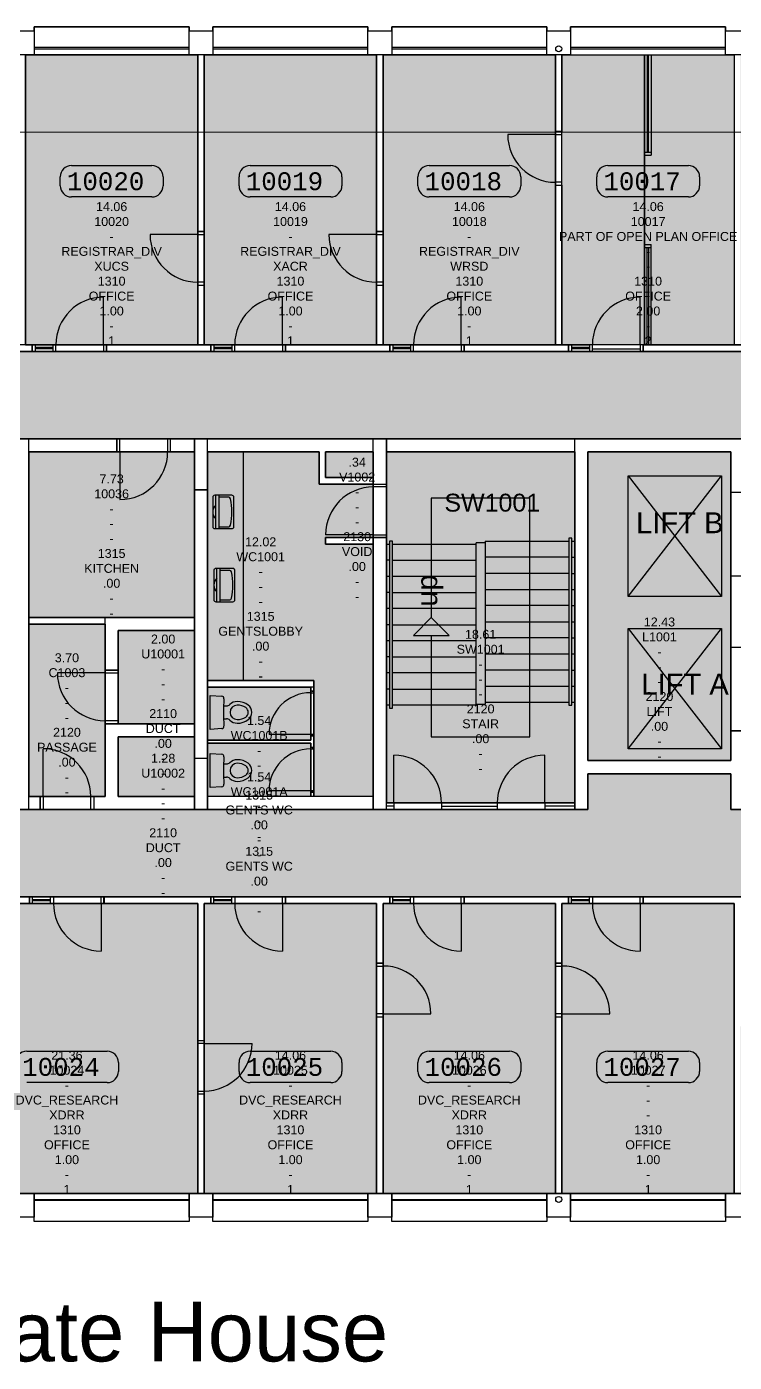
# Model space of a CAD drawing. Header units: millimetres. Extents: x -1147 to 79283, y -22262 to 494.
# Drawn here: x 10403 to 22273, y -21907 to 494 of the extents above; entities that cross this region are included whole.
import ezdxf

# ---------------------------------------------------------------- set-up
doc = ezdxf.new("R2010")
doc.units = ezdxf.units.MM
doc.header["$MEASUREMENT"] = 0
for name, color, linetype in [('_new work', 7, 'Continuous'), ('BRICK_WALLS_P4', 1, 'Continuous'), ('COLUMNS_P5', 3, 'Continuous'), ('DR', 8, 'Continuous'), ('GROS$', 1, 'Continuous'), ('HL-TMP', 7, 'Continuous'), ('LIFTS AND STAIRS', 8, 'Continuous'), ('RM$', 5, 'Continuous'), ('RM$TXT', 5, 'Continuous'), ('SANITARY_P1', 4, 'Continuous'), ('SAPSE_P7', 20, 'Continuous'), ('TEXT', 7, 'Continuous'), ('WA', 6, 'Continuous'), ('WA_EXT', 7, 'Continuous'), ('WN', 4, 'Continuous')]:
    doc.layers.add(name, color=color, linetype=linetype)
doc.styles.add('arial', font='arial.ttf')
doc.styles.add('MONOTXT', font='monotxt.shx')
doc.styles.get("Standard").update_dxf_attribs({"font": 'arial.ttf'})

msp = doc.modelspace()

# ---------------------------------------------------------------- hatches: boundary and pattern name
at = {"layer": 'HL-TMP', "true_color": 0xffff00}
h = msp.add_hatch(color=2, dxfattribs=at)
h.paths.add_polyline_path([(5643, -5636), (5643, -4331), (28, -4331), (28, -7221), (5643, -7221)], flags=0)
h.paths.add_polyline_path([(5643, -7331), (28, -7331), (28, -11721), (5643, -11721), (5643, -10151)], flags=0)
h.paths.add_polyline_path([(5643, -14831), (28, -14831), (28, -19076), (5643, -19076)], flags=0)
h.paths.add_polyline_path([(8773, -14211), (5753, -14211), (5753, -19076), (7128, -19076), (7128, -18676), (7528, -18676), (7528, -19076), (8773, -19076)], flags=0)
h.paths.add_polyline_path([(13273, -14211), (8883, -14211), (8883, -19076), (13273, -19076)], flags=0)
h.paths.add_polyline_path([(16273, -14211), (13383, -14211), (13383, -19076), (16273, -19076)], flags=0)
h.paths.add_polyline_path([(19273, -14211), (16383, -14211), (16383, -19076), (19273, -19076)], flags=0)
h.paths.add_polyline_path([(22273, -14211), (19383, -14211), (19383, -19076), (22273, -19076)], flags=0)
h.paths.add_polyline_path([(26806, -14211), (25446, -14211), (25446, -16274), (22383, -16274), (22383, -19076), (26806, -19076)], flags=0)
h.paths.add_polyline_path([(29741, -14211), (26916, -14211), (26916, -19076), (29741, -19076)], flags=0)
h.paths.add_polyline_path([(32741, -14211), (32692, -14211), (29851, -14211), (29851, -19076), (32741, -19076)], flags=0)
h.paths.add_polyline_path([(37273, -14211), (32851, -14211), (32851, -19076), (37273, -19076)], flags=0)
h.paths.add_polyline_path([(40273, -14211), (37383, -14211), (37383, -19076), (40128, -19076), (40128, -18676), (40273, -18676)], flags=0)
h.paths.add_polyline_path([(43273, -14211), (40383, -14211), (40383, -18676), (40528, -18676), (40528, -19076), (43273, -19076)], flags=0)
h.paths.add_polyline_path([(47628, -11831), (42013, -11831), (42013, -14101), (43383, -14101), (43383, -19076), (47628, -19076)], flags=0)
h.paths.add_polyline_path([(47628, -8831), (42013, -8831), (42013, -11721), (47628, -11721)], flags=0)
h.paths.add_polyline_path([(47628, -5843), (42013, -5843), (42013, -8721), (47628, -8721)], flags=0)
h.paths.add_polyline_path([(47628, 24), (43383, 24), (43383, -4331), (42013, -4331), (42013, -4369), (42013, -5733), (47628, -5733)], flags=0)
h.paths.add_polyline_path([(43273, 24), (40528, 24), (40528, -376), (40383, -376), (40383, -4221), (43273, -4221)], flags=0)
h.paths.add_polyline_path([(40273, -376), (40128, -376), (40128, 24), (37383, 24), (37383, -4841), (40273, -4841)], flags=0)
h.paths.add_polyline_path([(37273, 24), (32916, 24), (32916, -4841), (37273, -4841), (37273, -4694)], flags=0)
h.paths.add_polyline_path([(32806, 24), (29793, 24), (29793, -4841), (32806, -4841)], flags=0)
h.paths.add_polyline_path([(28254, 24), (29683, 24), (29683, -4841), (28254, -4841)], flags=0)
h.paths.add_polyline_path([(22383, 24), (25273, 24), (25273, -4841), (22383, -4841)], flags=0)
h.paths.add_polyline_path([(19383, 24), (22273, 24), (22273, -4841), (19383, -4841)], flags=0)
h.paths.add_polyline_path([(19273, 24), (16383, 24), (16383, -4841), (19273, -4841)], flags=0)
h.paths.add_polyline_path([(16273, 24), (13383, 24), (13383, -4841), (16273, -4841)], flags=0)
h.paths.add_polyline_path([(13273, 24), (10383, 24), (10383, -4841), (13273, -4841)], flags=0)
h.paths.add_polyline_path([(7528, 24), (10273, 24), (10273, -4841), (7373, -4841), (7373, -376), (7528, -376)], flags=0)
h.paths.add_polyline_path([(7283, -376), (7128, -376), (7128, 24), (4383, 24), (4383, -4221), (5753, -4221), (5753, -4841), (7283, -4841)], flags=0)
h.paths.add_polyline_path([(5643, -11831), (28, -11831), (28, -14721), (5643, -14721), (5643, -14101)], flags=0)
at = {"layer": 'HL-TMP', "true_color": 0x666666}
h = msp.add_hatch(color=251, dxfattribs=at)
h.paths.add_polyline_path([(19598, -6636), (16438, -6636), (16438, -12526), (19598, -12526)], flags=0)
h.paths.add_polyline_path([(31218, -6526), (28058, -6526), (28058, -6636), (28058, -12416), (31218, -12416)], flags=0)
h.paths.add_polyline_path([(37218, -4951), (5753, -4951), (5753, -5636), (5753, -10151), (5753, -14101), (37218, -14101), (37218, -12636), (35883, -12636), (32427, -12636), (27838, -12636), (27838, -12036), (25438, -12036), (25438, -12636), (23028, -12636), (22218, -12636), (22218, -12036), (19818, -12036), (19818, -12636), (19598, -12636), (13438, -12636), (13218, -12636), (10218, -12636), (7128, -12636), (7128, -6416), (35883, -6416), (35883, -12636), (37218, -12636)], flags=0)
h.paths.add_polyline_path([(25218, -6526), (22438, -6526), (22438, -11316), (22438, -11316), (22438, -12526), (23028, -12526), (25218, -12526), (25218, -12482)], flags=0)
h.paths.add_polyline_path([(11718, -9526), (10438, -9526), (10438, -12416), (11718, -12416)], flags=0)
h.paths.add_polyline_path([(41903, -5733), (41903, -4331), (40383, -4331), (40383, -4951), (37438, -4951), (37438, -6416), (40528, -6416), (40528, -12636), (40128, -12636), (37328, -12636), (37318, -14101), (41903, -14101)], flags=0)
at = {"layer": 'HL-TMP', "true_color": 0x99cd66}
h = msp.add_hatch(color=73, dxfattribs=at)
h.paths.add_polyline_path([(13218, -9636), (11938, -9636), (11938, -11196), (13218, -11196)], flags=0)
h.paths.add_polyline_path([(13218, -11416), (11938, -11416), (11938, -12416), (13218, -12416)], flags=0)
h.paths.add_polyline_path([(10218, -6636), (7528, -6636), (7528, -10166), (10218, -10166)], flags=0)
at = {"layer": 'HL-TMP', "true_color": 0xff3366}
msp.add_hatch(color=230, dxfattribs=at).paths.add_polyline_path([(13218, -6636), (10438, -6636), (10438, -9416), (13218, -9416)], flags=16)
at = {"layer": 'HL-TMP', "true_color": 0x0099ff}
msp.add_hatch(color=150, dxfattribs=at).paths.add_polyline_path([(16218, -8186), (15418, -8186), (15418, -8148), (15418, -8076), (16218, -8076), (16218, -7176), (15308, -7176), (15308, -6636), (13438, -6636), (13438, -10471), (15218, -10471), (15218, -12410), (16218, -12416)], flags=16)
at = {"layer": 'HL-TMP', "true_color": 0x66cfcf}
h = msp.add_hatch(color=133, dxfattribs=at)
h.paths.add_polyline_path([(16218, -6636), (15418, -6636), (15418, -7066), (16218, -7066)], flags=0)
h.paths.add_polyline_path([(40128, -6636), (37438, -6636), (37438, -10166), (40128, -10166)], flags=0)
at = {"layer": 'HL-TMP', "true_color": 0xcccccc}
h = msp.add_hatch(color=254, dxfattribs=at)
h.paths.add_polyline_path([(22218, -6636), (19818, -6636), (19818, -11816), (22218, -11816), (22218, -11316)], flags=0)
h.paths.add_polyline_path([(27838, -6636), (25438, -6636), (25438, -11816), (27838, -11816)], flags=0)
at = {"layer": 'HL-TMP', "true_color": 0x33ccff}
h = msp.add_hatch(color=140, dxfattribs=at)
h.paths.add_polyline_path([(15168, -11523), (13438, -11523), (13438, -12416), (15168, -12410)], flags=0)
h.paths.add_polyline_path([(15168, -10581), (13438, -10581), (13438, -11473), (15168, -11473)], flags=0)

# ---------------------------------------------------------------- linework, layer by layer
at = {"linetype": 'Continuous', "lineweight": 0}
msp.add_xline((28, -1276), (1, 0), dxfattribs=at)
at = {"layer": '_new work', "color": 4, "linetype": 'Continuous'}
for p, q in [((20769, -1608), (20769, 24)), ((20769, 24), (20879, 24)), ((20814, 24), (20814, -1608)), ((20834, -1608), (20834, 24)), ((20879, 24), (20879, -1608)), ((20769, -1608), (20879, -1608)), ((20769, -1608), (20769, -1658)), ((20769, -1658), (20879, -1658)), ((20879, -1608), (20879, -1658)), ((20769, -3158), (20879, -3158)), ((20769, -3208), (20769, -3158)), ((20769, -3208), (20769, -4841)), ((20769, -3208), (20879, -3208)), ((20814, -4841), (20814, -3208)), ((20834, -3208), (20834, -4841)), ((20879, -3208), (20879, -3158)), ((20879, -4841), (20879, -3208)), ((20769, -4841), (20879, -4841))]:
    msp.add_line(p, q, dxfattribs=at)
at = {"layer": 'BRICK_WALLS_P4', "linetype": 'Continuous'}
for p, q in [((10438, -6416), (11918, -6416)), ((10438, -6636), (10438, -6416)), ((11918, -6636), (11918, -6416)), ((12818, -6636), (12818, -6416)), ((12818, -6416), (13218, -6416)), ((13218, -6416), (13218, -6636)), ((16218, -6416), (13438, -6416)), ((13438, -6636), (13438, -6416)), ((16218, -6636), (16218, -6416)), ((19598, -6416), (16438, -6416)), ((16438, -6416), (16438, -6636)), ((19598, -6636), (19598, -6416)), ((10438, -6636), (11918, -6636)), ((12818, -6636), (13218, -6636)), ((15308, -6636), (13438, -6636)), ((15308, -6636), (15308, -7176)), ((16218, -6636), (15418, -6636)), ((15418, -6636), (15418, -7066)), ((19598, -6636), (16438, -6636)), ((15418, -7066), (16218, -7066)), ((16218, -7066), (16218, -7176)), ((13218, -9416), (13218, -7276)), ((13218, -7276), (13438, -7276)), ((13438, -7276), (13438, -11776)), ((15308, -7176), (16218, -7176)), ((13218, -9416), (11718, -9416)), ((11718, -10296), (11718, -9416)), ((13218, -9636), (11938, -9636)), ((11938, -10296), (11938, -9636)), ((13218, -11196), (13218, -9636)), ((11718, -10296), (11938, -10296)), ((13218, -11196), (11718, -11196)), ((11718, -12416), (11718, -11196)), ((13218, -11416), (11938, -11416)), ((11938, -12416), (11938, -11416)), ((13218, -11776), (13218, -11416)), ((13218, -11776), (13438, -11776)), ((10438, -12636), (10438, -12416)), ((10628, -12416), (10438, -12416)), ((10628, -12416), (10628, -12636)), ((11718, -12416), (11528, -12416)), ((11528, -12416), (11528, -12636)), ((13218, -12416), (11938, -12416)), ((13218, -12636), (13218, -12416)), ((13438, -12416), (13438, -12636)), ((16218, -12416), (13438, -12416)), ((16218, -12416), (16218, -12636)), ((10628, -12636), (10438, -12636)), ((13218, -12636), (11528, -12636)), ((16218, -12636), (13438, -12636))]:
    msp.add_line(p, q, dxfattribs=at)
msp.add_lwpolyline([(16218, -8186), (16218, -8076), (15418, -8076), (15418, -8186), (16218, -8186)], dxfattribs=at)
at = {"layer": 'COLUMNS_P5', "linetype": 'Continuous'}
for p, q in [((10218, -6416), (10438, -6416)), ((10438, -12636), (10438, -6416)), ((13218, -7276), (13218, -6416)), ((13218, -6416), (13438, -6416)), ((13438, -7276), (13438, -6416)), ((16218, -7176), (16218, -6416)), ((16218, -6416), (16438, -6416)), ((16438, -7176), (16438, -6416)), ((19598, -12636), (19598, -6416)), ((19598, -6416), (22438, -6416)), ((19818, -6636), (22218, -6636)), ((19818, -11816), (19818, -6636)), ((22218, -7316), (22218, -6636)), ((13438, -7276), (13218, -7276)), ((16218, -7176), (16438, -7176)), ((22438, -7316), (22218, -7316)), ((22218, -7316), (22218, -8716)), ((16218, -12636), (16218, -8076)), ((16218, -8076), (16438, -8076)), ((16438, -12636), (16438, -8076)), ((22218, -8716), (22438, -8716)), ((22218, -9916), (22218, -8716)), ((22438, -9916), (22218, -9916)), ((22218, -9916), (22218, -11316)), ((22218, -11816), (22218, -11316)), ((22218, -11316), (22438, -11316)), ((13218, -12636), (13218, -11776)), ((13218, -11776), (13438, -11776)), ((13438, -12636), (13438, -11776)), ((22218, -11816), (19818, -11816)), ((19818, -12636), (19818, -12036)), ((19818, -12036), (22218, -12036)), ((22218, -12636), (22218, -12036)), ((10218, -12636), (10438, -12636)), ((13438, -12636), (13218, -12636)), ((16218, -12636), (16438, -12636)), ((19598, -12636), (19818, -12636)), ((22218, -12636), (22438, -12636))]:
    msp.add_line(p, q, dxfattribs=at)
for points in [[(10528, 24), (10128, 24), (10128, 424), (10528, 424), (10528, 24)], [(13528, 24), (13128, 24), (13128, 424), (13528, 424), (13528, 24)], [(16528, 24), (16128, 24), (16128, 424), (16528, 424), (16528, 24)], [(19528, 24), (19128, 24), (19128, 424), (19528, 424), (19528, 24)], [(22528, 24), (22128, 24), (22128, 424), (22528, 424), (22528, 24)], [(10528, -19476), (10128, -19476), (10128, -19076), (10528, -19076), (10528, -19476)], [(13528, -19476), (13128, -19476), (13128, -19076), (13528, -19076), (13528, -19476)], [(16528, -19476), (16128, -19476), (16128, -19076), (16528, -19076), (16528, -19476)], [(19528, -19476), (19128, -19476), (19128, -19076), (19528, -19076), (19528, -19476)], [(22528, -19476), (22128, -19476), (22128, -19076), (22528, -19076), (22528, -19476)]]:
    msp.add_lwpolyline(points, dxfattribs=at)
at = {"layer": 'COLUMNS_P5', "linetype": 'Continuous', "lineweight": -3}
for centre in [(19328, 124), (19328, -19176)]:
    msp.add_circle(centre, 50, dxfattribs=at)
at = {"layer": 'DR', "linetype": 'Continuous'}
for p, q in [((19273, -1316), (18473, -1316)), ((13273, -2991), (12473, -2991)), ((16273, -2991), (15473, -2991)), ((11693, -4841), (11693, -4041)), ((14693, -4841), (14693, -4041)), ((17693, -4841), (17693, -4041)), ((19893, -4911), (20693, -4911)), ((19893, -4951), (20693, -4951)), ((11968, -6636), (11968, -7436)), ((16218, -8026), (15418, -8026)), ((11718, -10346), (10918, -10346)), ((15218, -10652), (15168, -10652)), ((15193, -10652), (15218, -10652)), ((15168, -11377), (14468, -11377)), ((15218, -11402), (15168, -11402)), ((15193, -11402), (15218, -11402)), ((10678, -12416), (10678, -11616)), ((15218, -11595), (15168, -11595)), ((15193, -11595), (15218, -11595)), ((16562, -12525), (16562, -11725)), ((19097, -12525), (19097, -11725)), ((15168, -12320), (14468, -12320)), ((15218, -12345), (15168, -12345)), ((15193, -12345), (15218, -12345)), ((17362, -12525), (16562, -12525)), ((18297, -12525), (19097, -12525)), ((11653, -14211), (11653, -15011)), ((14693, -14211), (14693, -15011)), ((17693, -14211), (17693, -15011)), ((20693, -14211), (20693, -15011)), ((16383, -16061), (17183, -16061)), ((19383, -16061), (20183, -16061)), ((13383, -16558), (14183, -16558))]:
    msp.add_line(p, q, dxfattribs=at)
at = {"layer": 'DR'}
msp.add_line((20693, -4841), (20693, -4041), dxfattribs=at)
at = {"layer": 'DR', "linetype": 'Continuous'}
for points in [[(19383, -1316), (19383, -1266), (19273, -1266), (19273, -1316), (19383, -1316)], [(19383, -2166), (19383, -2116), (19273, -2116), (19273, -2166), (19383, -2166)], [(13383, -2991), (13383, -2941), (13273, -2941), (13273, -2991), (13383, -2991)], [(16383, -2991), (16383, -2941), (16273, -2941), (16273, -2991), (16383, -2991)], [(13383, -3841), (13383, -3791), (13273, -3791), (13273, -3841), (13383, -3841)], [(16383, -3841), (16383, -3791), (16273, -3791), (16273, -3841), (16383, -3841)], [(10543, -4841), (10543, -4951), (10493, -4951), (10493, -4841), (10543, -4841)], [(10843, -4951), (10893, -4951), (10893, -4841), (10843, -4841), (10843, -4951)], [(11693, -4951), (11743, -4951), (11743, -4841), (11693, -4841), (11693, -4951)], [(13543, -4841), (13543, -4951), (13493, -4951), (13493, -4841), (13543, -4841)], [(13843, -4951), (13893, -4951), (13893, -4841), (13843, -4841), (13843, -4951)], [(14693, -4951), (14743, -4951), (14743, -4841), (14693, -4841), (14693, -4951)], [(16543, -4841), (16543, -4951), (16493, -4951), (16493, -4841), (16543, -4841)], [(16843, -4951), (16893, -4951), (16893, -4841), (16843, -4841), (16843, -4951)], [(17693, -4951), (17743, -4951), (17743, -4841), (17693, -4841), (17693, -4951)], [(19543, -4841), (19543, -4951), (19493, -4951), (19493, -4841), (19543, -4841)], [(19843, -4951), (19893, -4951), (19893, -4841), (19843, -4841), (19843, -4951)], [(20693, -4951), (20743, -4951), (20743, -4841), (20693, -4841), (20693, -4951)], [(11968, -6416), (11918, -6416), (11918, -6636), (11968, -6636), (11968, -6416)], [(12818, -6416), (12768, -6416), (12768, -6636), (12818, -6636), (12818, -6416)], [(16438, -7176), (16438, -7226), (16218, -7226), (16218, -7176), (16438, -7176)], [(16438, -8026), (16438, -8076), (16218, -8076), (16218, -8026), (16438, -8026)], [(11938, -10346), (11938, -10296), (11718, -10296), (11718, -10346), (11938, -10346)], [(15168, -10652), (15168, -10677), (15218, -10677), (15218, -10652), (15168, -10652)], [(15168, -10652), (15168, -10677), (15218, -10677), (15218, -10652), (15168, -10652)], [(11938, -11196), (11938, -11146), (11718, -11146), (11718, -11196), (11938, -11196)], [(15168, -11377), (15168, -11402), (15218, -11402), (15218, -11377), (15168, -11377)], [(15168, -11595), (15168, -11620), (15218, -11620), (15218, -11595), (15168, -11595)], [(15168, -11595), (15168, -11620), (15218, -11620), (15218, -11595), (15168, -11595)], [(15168, -12320), (15168, -12345), (15218, -12345), (15218, -12320), (15168, -12320)], [(10678, -12636), (10628, -12636), (10628, -12416), (10678, -12416), (10678, -12636)], [(11528, -12636), (11478, -12636), (11478, -12416), (11528, -12416), (11528, -12636)], [(10503, -14211), (10503, -14101), (10453, -14101), (10453, -14211), (10503, -14211)], [(10803, -14101), (10853, -14101), (10853, -14211), (10803, -14211), (10803, -14101)], [(11653, -14101), (11703, -14101), (11703, -14211), (11653, -14211), (11653, -14101)], [(13543, -14211), (13543, -14101), (13493, -14101), (13493, -14211), (13543, -14211)], [(13843, -14101), (13893, -14101), (13893, -14211), (13843, -14211), (13843, -14101)], [(14693, -14101), (14743, -14101), (14743, -14211), (14693, -14211), (14693, -14101)], [(16543, -14211), (16543, -14101), (16493, -14101), (16493, -14211), (16543, -14211)], [(16843, -14101), (16893, -14101), (16893, -14211), (16843, -14211), (16843, -14101)], [(17693, -14101), (17743, -14101), (17743, -14211), (17693, -14211), (17693, -14101)], [(19543, -14211), (19543, -14101), (19493, -14101), (19493, -14211), (19543, -14211)], [(19843, -14101), (19893, -14101), (19893, -14211), (19843, -14211), (19843, -14101)], [(20693, -14101), (20743, -14101), (20743, -14211), (20693, -14211), (20693, -14101)], [(16273, -15211), (16273, -15261), (16383, -15261), (16383, -15211), (16273, -15211)], [(19273, -15211), (19273, -15261), (19383, -15261), (19383, -15211), (19273, -15211)], [(16273, -16061), (16273, -16111), (16383, -16111), (16383, -16061), (16273, -16061)], [(19273, -16061), (19273, -16111), (19383, -16111), (19383, -16061), (19273, -16061)], [(13273, -16558), (13273, -16508), (13383, -16508), (13383, -16558), (13273, -16558)], [(13273, -17408), (13273, -17358), (13383, -17358), (13383, -17408), (13273, -17408)]]:
    msp.add_lwpolyline(points, dxfattribs=at)
for centre, radius, start, end in [((19273, -1316), 800, 180, 270), ((13273, -2991), 800, 180, 270), ((16273, -2991), 800, 180, 270), ((11693, -4841), 800, 90, 180), ((14693, -4841), 800, 90, 180), ((17693, -4841), 800, 90, 180), ((11968, -6636), 800, 270, 0), ((16218, -8026), 800, 90, 180), ((11718, -10346), 800, 180, 270), ((15168, -11377), 700, 90, 180), ((10678, -12416), 800, 0, 90), ((15168, -12320), 700, 90, 180), ((16562, -12525), 800, 0, 90), ((19097, -12525), 800, 90, 180), ((11653, -14211), 800, 180, 270), ((14693, -14211), 800, 180, 270), ((17693, -14211), 800, 180, 270), ((20693, -14211), 800, 180, 270), ((16383, -16061), 800, 0, 90), ((19383, -16061), 800, 0, 90), ((13383, -16558), 800, 270, 0)]:
    msp.add_arc(centre, radius, start, end, dxfattribs=at)
at = {"layer": 'DR'}
msp.add_arc((20693, -4841), 800, 90, 180, dxfattribs=at)
at = {"layer": 'GROS$'}
for points in [[(10128, 424), (10528, 424), (10528, 494), (13128, 494), (13128, 424), (13528, 424), (13528, 494), (16128, 494), (16128, 424), (16528, 424), (16528, 494), (19128, 494), (19128, 424), (19528, 424), (19528, 494), (22128, 494), (22128, 424), (22528, 424)], [(10383, 24), (13273, 24), (13273, -4841), (13383, -4841), (13383, 24), (16273, 24), (16273, -4841), (16383, -4841), (16383, 24), (19273, 24), (19273, -4841), (19383, -4841), (19383, 24), (20769, 24), (20769, -4841), (20769, -4841), (20769, 24), (22273, 24), (22273, -4841), (22383, -4841)], [(40273, -4841), (5753, -4841), (5753, -4951), (40383, -4951)], [(35883, -6416), (7128, -6416)], [(10218, -12636), (13218, -12636), (13218, -12416), (11938, -12416), (11938, -11416), (13218, -11416), (13218, -11196), (11938, -11196), (11938, -9636), (13218, -9636), (13218, -9416), (10438, -9416), (10438, -9471), (10438, -9526), (11718, -9526), (11718, -12416), (10438, -12416), (10438, -6636), (13218, -6636), (13218, -12636), (13438, -12636), (13438, -6636), (15308, -6636), (15308, -7176), (16218, -7176), (16218, -7066), (15418, -7066), (15418, -6636), (16218, -6636), (16218, -8076), (15418, -8076), (15418, -8148), (15418, -8186), (16218, -8186), (16218, -12416), (15218, -12410), (15218, -10471), (13438, -10471), (13438, -10581), (15168, -10581), (15168, -11473), (13438, -11473), (13438, -11523), (15168, -11523), (15168, -12410), (13438, -12416), (13438, -12636), (19598, -12636), (19598, -12526), (16438, -12526), (16438, -6636), (19598, -6636), (19598, -12636), (19818, -12636), (19818, -12036), (22218, -12036), (22218, -12636), (23028, -12636)], [(22438, -11316), (22218, -11316), (22218, -11816), (19818, -11816), (19818, -6636), (22218, -6636), (22218, -11316), (22438, -11316)], [(37218, -14101), (5753, -14101), (5643, -14101), (5643, -19076), (5753, -19076), (5753, -14211), (8773, -14211), (8773, -19076), (8883, -19076), (8883, -14211), (13273, -14211), (13273, -19076), (13383, -19076), (13383, -14211), (16273, -14211), (16273, -19076), (16383, -19076), (16383, -14211), (19273, -14211), (19273, -19076), (19383, -19076), (19383, -14211), (22273, -14211)], [(40128, -19076), (7528, -19076)], [(22528, -19476), (22128, -19476), (22128, -19546), (19528, -19546), (19528, -19546), (19528, -19476), (19128, -19476), (19128, -19546), (16528, -19546), (16528, -19476), (16128, -19476), (16128, -19546), (13528, -19546), (13528, -19476), (13128, -19476), (13128, -19546), (10528, -19546), (10528, -19476), (10128, -19476)]]:
    msp.add_lwpolyline(points, dxfattribs=at)
at = {"layer": 'LIFTS AND STAIRS', "linetype": 'Continuous'}
for p, q in [((20495, -7040), (22057, -9062)), ((20495, -9062), (22057, -7040)), ((16438, -8186), (16438, -10886)), ((16438, -8186), (16488, -8186)), ((16538, -8136), (16488, -8136)), ((16488, -8136), (16488, -10936)), ((16538, -10936), (16538, -8136)), ((16538, -8186), (17943, -8186)), ((17943, -10886), (17943, -8161)), ((18093, -8161), (17943, -8161)), ((18093, -8136), (18093, -10870)), ((18093, -8136), (19498, -8136)), ((19548, -8136), (19598, -8136)), ((19598, -8136), (19598, -10836)), ((16488, -8456), (16438, -8456)), ((16538, -8456), (17943, -8456)), ((19498, -8406), (18093, -8406)), ((19548, -8406), (19598, -8406)), ((16488, -8726), (16438, -8726)), ((17943, -8726), (16538, -8726)), ((19498, -8676), (18093, -8676)), ((19548, -8676), (19598, -8676)), ((18093, -8946), (19498, -8946)), ((19548, -8946), (19598, -8946)), ((16488, -8996), (16438, -8996)), ((16538, -8996), (17943, -8996)), ((16488, -9266), (16438, -9266)), ((17943, -9266), (16538, -9266)), ((19498, -9216), (18093, -9216)), ((19548, -9216), (19598, -9216)), ((16488, -9536), (16438, -9536)), ((16538, -9536), (17943, -9536)), ((18093, -9486), (19498, -9486)), ((19548, -9486), (19598, -9486)), ((20495, -9598), (22057, -11620)), ((20495, -11620), (22057, -9598)), ((16488, -9806), (16438, -9806)), ((17943, -9806), (16538, -9806)), ((19498, -9756), (18093, -9756)), ((19548, -9756), (19598, -9756)), ((16488, -10076), (16438, -10076)), ((16538, -10076), (17943, -10076)), ((18093, -10026), (19498, -10026)), ((19548, -10026), (19598, -10026)), ((19498, -10296), (18093, -10296)), ((19548, -10296), (19598, -10296)), ((16488, -10346), (16438, -10346)), ((17943, -10346), (16538, -10346)), ((16488, -10616), (16438, -10616)), ((16538, -10616), (17943, -10616)), ((18093, -10566), (19498, -10566)), ((19548, -10566), (19598, -10566)), ((16488, -10886), (16438, -10886)), ((16488, -10936), (16538, -10936)), ((17943, -10886), (16538, -10886)), ((17943, -10870), (18093, -10870)), ((18093, -10836), (19498, -10836)), ((19548, -10836), (19598, -10836))]:
    msp.add_line(p, q, dxfattribs=at)
for points in [[(22057, -9062), (20495, -9062), (20495, -7040), (22057, -7040), (22057, -9062)], [(17191, -9717), (17191, -11417), (18846, -11417), (18846, -7416)], [(18846, -7416), (17191, -7416), (17191, -9417)], [(19548, -8086), (19498, -8086), (19498, -10886), (19548, -10886), (19548, -8086)], [(17191, -9417), (16891, -9717), (17491, -9717), (17191, -9417)], [(22057, -11620), (20495, -11620), (20495, -9598), (22057, -9598), (22057, -11620)]]:
    msp.add_lwpolyline(points, dxfattribs=at)
at = {"layer": 'RM$'}
for points in [[(13273, 24), (10383, 24), (10383, -4841), (13273, -4841)], [(16273, 24), (13383, 24), (13383, -4841), (16273, -4841)], [(19273, 24), (16383, 24), (16383, -4841), (19273, -4841)], [(19383, 24), (22273, 24), (22273, -4841), (19383, -4841)], [(13218, -6636), (10438, -6636), (10438, -9416), (13218, -9416)], [(16218, -8186), (15418, -8186), (15418, -8148), (15418, -8076), (16218, -8076), (16218, -7176), (15308, -7176), (15308, -6636), (13438, -6636), (13438, -10471), (15218, -10471), (15218, -12410), (16218, -12416)], [(16218, -6636), (15418, -6636), (15418, -7066), (16218, -7066)], [(19598, -6636), (16438, -6636), (16438, -12526), (19598, -12526)], [(22218, -6636), (19818, -6636), (19818, -11816), (22218, -11816), (22218, -11316)], [(11718, -9526), (10438, -9526), (10438, -12416), (11718, -12416)], [(13218, -9636), (11938, -9636), (11938, -11196), (13218, -11196)], [(15168, -10581), (13438, -10581), (13438, -11473), (15168, -11473)], [(13218, -11416), (11938, -11416), (11938, -12416), (13218, -12416)], [(15168, -11523), (13438, -11523), (13438, -12416), (15168, -12410)], [(13273, -14211), (8883, -14211), (8883, -19076), (13273, -19076)], [(16273, -14211), (13383, -14211), (13383, -19076), (16273, -19076)], [(19273, -14211), (16383, -14211), (16383, -19076), (19273, -19076)], [(22273, -14211), (19383, -14211), (19383, -19076), (22273, -19076)]]:
    msp.add_lwpolyline(points, close=True, dxfattribs=at)
for points in [[(37218, -4951), (5753, -4951), (5753, -5636), (5753, -10151), (5753, -14101), (37218, -14101)], [(23028, -12636), (22218, -12636), (22218, -12036), (19818, -12036), (19818, -12636), (19598, -12636), (13438, -12636), (13218, -12636), (10218, -12636), (7128, -12636), (7128, -6416), (35883, -6416)]]:
    msp.add_lwpolyline(points, dxfattribs=at)
at = {"layer": 'SANITARY_P1', "linetype": 'Continuous'}
for p, q in [((13845, -7365), (13558, -7365)), ((13574, -7925), (13574, -7365)), ((13624, -7365), (13624, -7925)), ((13525, -7398), (13525, -7892)), ((13792, -7398), (13624, -7398)), ((13878, -7892), (13878, -7398)), ((13558, -7925), (13845, -7925)), ((13624, -7892), (13792, -7892)), ((13542, -8625), (13542, -9119)), ((13863, -8592), (13575, -8592)), ((13592, -9152), (13592, -8592)), ((13641, -8592), (13641, -9152)), ((13809, -8625), (13641, -8625)), ((13896, -9119), (13896, -8625)), ((13575, -9152), (13863, -9152)), ((13641, -9119), (13809, -9119)), ((13482, -10721), (13675, -10734)), ((13704, -10896), (13755, -10896)), ((13704, -11116), (13755, -11116)), ((13482, -11697), (13675, -11709)), ((13704, -11872), (13755, -11872)), ((13704, -12092), (13755, -12092))]:
    msp.add_line(p, q, dxfattribs=at)
for points in [[(13438, -10471), (14038, -10471), (14038, -6636), (13438, -6636), (13438, -10471)], [(13675, -11279), (13482, -11291), (13482, -10721)], [(13675, -12255), (13482, -12267), (13482, -11697)]]:
    msp.add_lwpolyline(points, dxfattribs=at)
for centre, radius, start, end in [((13558, -7398), 32.9, 90, 180), ((13845, -7398), 32.9, 0, 90), ((13684, -7645), 159, 133.6027, 226.3973), ((13792, -7431), 32.9, 10.8419, 90), ((12674, -7645), 1171, 349.1581, 10.8419), ((13558, -7892), 32.9, 180, 270), ((13792, -7859), 32.9, 270, 349.1581), ((13845, -7892), 32.9, 270, 0), ((13575, -8625), 32.9, 90, 180), ((13809, -8658), 32.9, 10.8419, 90), ((12691, -8872), 1171, 349.1581, 10.8419), ((13863, -8625), 32.9, 0, 90), ((13702, -8872), 159, 133.6027, 226.3973), ((13575, -9119), 32.9, 180, 270), ((13809, -9086), 32.9, 270, 349.1581), ((13863, -9119), 32.9, 270, 0), ((13673, -10774), 40, 354.6102, 86.3467), ((16139, -11006), 2437, 174.6098, 185.3902), ((13755, -10816), 80, 270, 313.63), ((13936, -11006), 182, 90, 133.63), ((13936, -11006), 121, 90, 270), ((13936, -11133), 309, 53.3735, 90), ((13936, -11143), 258, 56.6705, 90), ((14026, -11006), 94.1, 0, 56.6701), ((14030, -11006), 151, 0, 53.3737), ((13755, -11196), 80, 46.3694, 90), ((13936, -11006), 182, 226.3703, 270), ((13936, -10870), 258, 270, 303.3294), ((13936, -10880), 309, 270, 306.6265), ((14026, -11006), 94.1, 303.3295, 0), ((14030, -11006), 151, 306.6263, 0), ((13673, -11239), 40, 273.6533, 5.3898), ((13673, -11749), 40, 354.6102, 86.3467), ((16139, -11982), 2437, 174.6098, 185.3902), ((13755, -11792), 80, 270, 313.63), ((13936, -11982), 182, 90, 133.63), ((13936, -11982), 121, 90, 270), ((13936, -12109), 309, 53.3735, 90), ((13936, -12119), 258, 56.6705, 90), ((14030, -11982), 151, 0, 53.3737), ((13755, -12172), 80, 46.3694, 90), ((13936, -11845), 258, 270, 303.3294), ((14026, -11982), 94.1, 0, 56.6701), ((14026, -11982), 94.1, 303.3295, 0), ((14030, -11982), 151, 306.6263, 0), ((13673, -12215), 40, 273.6533, 5.3898), ((13936, -11982), 182, 226.3703, 270), ((13936, -11855), 309, 270, 306.6265)]:
    msp.add_arc(centre, radius, start, end, dxfattribs=at)
at = {"layer": 'SAPSE_P7', "linetype": 'Continuous'}
for p, q in [((11153, -1836), (12503, -1836)), ((14153, -1836), (15503, -1836)), ((17153, -1836), (18503, -1836)), ((20153, -1836), (21503, -1836)), ((10966, -2173), (10966, -2023)), ((12691, -2023), (12691, -2173)), ((13966, -2173), (13966, -2023)), ((15691, -2023), (15691, -2173)), ((16966, -2173), (16966, -2023)), ((18691, -2023), (18691, -2173)), ((19966, -2173), (19966, -2023)), ((21691, -2023), (21691, -2173)), ((12503, -2361), (11153, -2361)), ((15503, -2361), (14153, -2361)), ((18503, -2361), (17153, -2361)), ((21503, -2361), (20153, -2361)), ((10403, -16691), (11753, -16691)), ((14153, -16691), (15503, -16691)), ((17153, -16691), (18503, -16691)), ((20153, -16691), (21503, -16691)), ((11941, -16878), (11941, -17028)), ((13966, -17028), (13966, -16878)), ((15691, -16878), (15691, -17028)), ((16966, -17028), (16966, -16878)), ((18691, -16878), (18691, -17028)), ((19966, -17028), (19966, -16878)), ((21691, -16878), (21691, -17028)), ((11753, -17216), (10403, -17216)), ((15503, -17216), (14153, -17216)), ((18503, -17216), (17153, -17216)), ((21503, -17216), (20153, -17216))]:
    msp.add_line(p, q, dxfattribs=at)
for points in [[(10383, 24), (13273, 24), (13273, -4841), (10383, -4841), (10383, 24)], [(13383, 24), (16273, 24), (16273, -4841), (13383, -4841), (13383, 24)], [(16383, 24), (19273, 24), (19273, -4841), (16383, -4841), (16383, 24)], [(19383, 24), (22273, 24), (22273, -4841), (19383, -4841), (19383, 24)], [(10438, -6636), (13218, -6636), (13218, -9416), (10438, -9416), (10438, -6636)], [(13438, -6636), (15308, -6636), (15308, -7176), (16218, -7176), (16218, -12416), (13438, -12416), (13438, -6636)], [(16438, -6636), (19598, -6636), (19598, -12525), (16438, -12525), (16438, -6636)], [(10438, -9526), (11718, -9526), (11718, -12416), (10438, -12416), (10438, -9526)], [(8883, -14211), (13273, -14211), (13273, -19076), (8883, -19076), (8883, -14211)], [(13383, -14211), (16273, -14211), (16273, -19076), (13383, -19076), (13383, -14211)], [(16383, -14211), (19273, -14211), (19273, -19076), (16383, -19076), (16383, -14211)], [(19383, -14211), (22273, -14211), (22273, -19076), (19383, -19076), (19383, -14211)]]:
    msp.add_lwpolyline(points, close=True, dxfattribs=at)
for centre, start, end in [((11153, -2023), 90, 180), ((12503, -2023), 0, 90), ((14153, -2023), 90, 180), ((15503, -2023), 0, 90), ((17153, -2023), 90, 180), ((18503, -2023), 0, 90), ((20153, -2023), 90, 180), ((21503, -2023), 0, 90), ((11153, -2173), 180, 270), ((12503, -2173), 270, 0), ((14153, -2173), 180, 270), ((15503, -2173), 270, 0), ((17153, -2173), 180, 270), ((18503, -2173), 270, 0), ((20153, -2173), 180, 270), ((21503, -2173), 270, 0), ((10403, -16878), 90, 180), ((11753, -16878), 0, 90), ((14153, -16878), 90, 180), ((15503, -16878), 0, 90), ((17153, -16878), 90, 180), ((18503, -16878), 0, 90), ((20153, -16878), 90, 180), ((21503, -16878), 0, 90), ((11753, -17028), 270, 0), ((14153, -17028), 180, 270), ((15503, -17028), 270, 0), ((17153, -17028), 180, 270), ((18503, -17028), 270, 0), ((20153, -17028), 180, 270), ((21503, -17028), 270, 0)]:
    msp.add_arc(centre, 188, start, end, dxfattribs=at)
at = {"layer": 'WA', "linetype": 'Continuous'}
for p, q in [((13273, 24), (13273, -2941)), ((13383, 24), (13273, 24)), ((13383, 24), (13383, -2941)), ((16383, 24), (16273, 24)), ((16273, 24), (16273, -2941)), ((16383, 24), (16273, 24)), ((16383, 24), (16383, -2941)), ((19383, 24), (19273, 24)), ((19273, 24), (19273, -1266)), ((19383, 24), (19273, 24)), ((19383, 24), (19383, -1266)), ((19273, -1266), (19383, -1266)), ((19273, -2166), (19273, -4841)), ((19273, -2166), (19383, -2166)), ((19383, -2166), (19383, -4841)), ((13273, -2941), (13383, -2941)), ((16273, -2941), (16383, -2941)), ((13273, -3841), (13383, -3841)), ((13273, -3841), (13273, -4841)), ((13383, -3841), (13383, -4841)), ((16273, -3841), (16383, -3841)), ((16273, -3841), (16273, -4841)), ((16383, -3841), (16383, -4841)), ((10383, -4841), (10493, -4841)), ((10493, -4841), (10493, -4951)), ((11743, -4841), (11743, -4951)), ((11743, -4841), (13273, -4841)), ((13383, -4841), (13493, -4841)), ((13493, -4841), (13493, -4951)), ((14743, -4841), (14743, -4951)), ((14743, -4841), (16273, -4841)), ((16383, -4841), (16493, -4841)), ((16493, -4841), (16493, -4951)), ((17743, -4841), (17743, -4951)), ((17743, -4841), (19273, -4841)), ((19383, -4841), (19493, -4841)), ((19493, -4841), (19493, -4951)), ((20743, -4841), (20743, -4951)), ((20743, -4841), (22493, -4841)), ((8743, -4951), (10493, -4951)), ((11743, -4951), (13493, -4951)), ((14743, -4951), (16493, -4951)), ((17743, -4951), (19493, -4951)), ((20743, -4951), (22493, -4951)), ((10438, -9526), (10438, -9416)), ((11718, -9526), (10438, -9526)), ((15218, -10471), (13438, -10471)), ((15218, -10581), (15218, -10471)), ((15218, -10581), (13438, -10581)), ((15168, -10652), (15168, -10580)), ((15218, -10652), (15218, -10580)), ((15168, -11473), (15168, -11402)), ((15218, -11595), (15218, -11402)), ((15168, -11473), (13438, -11473)), ((13438, -11523), (13438, -11473)), ((15168, -11523), (13438, -11523)), ((15168, -11595), (15168, -11523)), ((15168, -12410), (15168, -12345)), ((15218, -12410), (15218, -12345)), ((8663, -14101), (10453, -14101)), ((10453, -14211), (10453, -14101)), ((11699, -14211), (11699, -14101)), ((11699, -14101), (13493, -14101)), ((13493, -14211), (13493, -14101)), ((14743, -14211), (14743, -14101)), ((14743, -14101), (16493, -14101)), ((16493, -14211), (16493, -14101)), ((17743, -14211), (17743, -14101)), ((17743, -14101), (19493, -14101)), ((19493, -14211), (19493, -14101)), ((20743, -14211), (20743, -14101)), ((20743, -14101), (24124, -14101)), ((8883, -14211), (10453, -14211)), ((11699, -14211), (13273, -14211)), ((13273, -16558), (13273, -14211)), ((13383, -14211), (13493, -14211)), ((13383, -16558), (13383, -14211)), ((14743, -14211), (16273, -14211)), ((16273, -15211), (16273, -14211)), ((16383, -14211), (16493, -14211)), ((16383, -15211), (16383, -14211)), ((17743, -14211), (19273, -14211)), ((19273, -15211), (19273, -14211)), ((19383, -14211), (19493, -14211)), ((19383, -15211), (19383, -14211)), ((20743, -14211), (22273, -14211)), ((16273, -15211), (16383, -15211)), ((19273, -15211), (19383, -15211)), ((16273, -19076), (16273, -16111)), ((16273, -16111), (16383, -16111)), ((16383, -19076), (16383, -16111)), ((19273, -19076), (19273, -16111)), ((19273, -16111), (19383, -16111)), ((19383, -19076), (19383, -16111)), ((13273, -19076), (13273, -17358)), ((13383, -19076), (13383, -17358)), ((13273, -19076), (13383, -19076)), ((16273, -19076), (16383, -19076)), ((16273, -19076), (16383, -19076)), ((19273, -19076), (19383, -19076))]:
    msp.add_line(p, q, dxfattribs=at)
at = {"layer": 'WA'}
msp.add_line((10438, -9416), (11718, -9416), dxfattribs=at)
at = {"layer": 'WA_EXT', "linetype": 'Continuous'}
for p, q in [((13128, 143), (10528, 143)), ((10528, 123), (13128, 123)), ((16128, 143), (13528, 143)), ((13528, 123), (16128, 123)), ((19128, 143), (16528, 143)), ((16528, 123), (19128, 123)), ((22128, 143), (19528, 143)), ((19528, 123), (22128, 123)), ((10528, -19175), (13128, -19175)), ((13128, -19195), (10528, -19195)), ((13528, -19175), (16128, -19175)), ((16128, -19195), (13528, -19195)), ((16528, -19175), (19128, -19175)), ((19128, -19195), (16528, -19195)), ((19528, -19175), (22128, -19175)), ((22128, -19195), (19528, -19195))]:
    msp.add_line(p, q, dxfattribs=at)
for points in [[(13128, 494), (10528, 494), (10528, 24), (13128, 24), (13128, 494)], [(16128, 494), (13528, 494), (13528, 24), (16128, 24), (16128, 494)], [(19128, 494), (16528, 494), (16528, 24), (19128, 24), (19128, 494)], [(22128, 494), (19528, 494), (19528, 24), (22128, 24), (22128, 494)], [(13128, -19546), (10528, -19546), (10528, -19076), (13128, -19076), (13128, -19546)], [(16128, -19546), (13528, -19546), (13528, -19076), (16128, -19076), (16128, -19546)], [(19128, -19546), (16528, -19546), (16528, -19076), (19128, -19076), (19128, -19546)], [(22128, -19546), (19528, -19546), (19528, -19076), (22128, -19076), (22128, -19546)]]:
    msp.add_lwpolyline(points, dxfattribs=at)
at = {"layer": 'WN', "linetype": 'Continuous'}
for p, q in [((10543, -4841), (10843, -4841)), ((10843, -4886), (10543, -4886)), ((10543, -4906), (10843, -4906)), ((13543, -4841), (13843, -4841)), ((13843, -4886), (13543, -4886)), ((13543, -4906), (13843, -4906)), ((16543, -4841), (16843, -4841)), ((16843, -4886), (16543, -4886)), ((16543, -4906), (16843, -4906)), ((19543, -4841), (19843, -4841)), ((19843, -4886), (19543, -4886)), ((19543, -4906), (19843, -4906)), ((10843, -4951), (10543, -4951)), ((13843, -4951), (13543, -4951)), ((16843, -4951), (16543, -4951)), ((19843, -4951), (19543, -4951)), ((16562, -12526), (16438, -12526)), ((16562, -12525), (16562, -12636)), ((18297, -12525), (17362, -12525)), ((17362, -12525), (17362, -12635)), ((18297, -12525), (18297, -12635)), ((19097, -12525), (19097, -12636)), ((19598, -12526), (19097, -12526)), ((16562, -12581), (16438, -12581)), ((16438, -12636), (16562, -12636)), ((17362, -12580), (18297, -12580)), ((17362, -12635), (18297, -12635)), ((19598, -12581), (19097, -12581)), ((19097, -12636), (19598, -12636)), ((10803, -14101), (10503, -14101)), ((13843, -14101), (13543, -14101)), ((16843, -14101), (16543, -14101)), ((19843, -14101), (19543, -14101)), ((10503, -14146), (10803, -14146)), ((10803, -14166), (10503, -14166)), ((10503, -14211), (10803, -14211)), ((13543, -14146), (13843, -14146)), ((13843, -14166), (13543, -14166)), ((13543, -14211), (13843, -14211)), ((16543, -14146), (16843, -14146)), ((16843, -14166), (16543, -14166)), ((16543, -14211), (16843, -14211)), ((19543, -14146), (19843, -14146)), ((19843, -14166), (19543, -14166)), ((19543, -14211), (19843, -14211))]:
    msp.add_line(p, q, dxfattribs=at)

# ---------------------------------------------------------------- texts
at = {"layer": 'LIFTS AND STAIRS', "linetype": 'Continuous'}
msp.add_text('up', height=347.7, rotation=90, dxfattribs=at).set_placement((17290, -9234))
at = {"layer": 'RM$TXT', "char_height": 150, "attachment_point": 8}
for s, insert in [('14.06^M^J10020^M^J-^M^JREGISTRAR_DIV^M^JXUCS^M^J1310^M^JOFFICE^M^J1.00^M^J-^M^J1^M^J', (11828, -4849)), ('14.06^M^J10019^M^J-^M^JREGISTRAR_DIV^M^JXACR^M^J1310^M^JOFFICE^M^J1.00^M^J-^M^J1^M^J', (14828, -4849)), ('14.06^M^J10018^M^J-^M^JREGISTRAR_DIV^M^JWRSD^M^J1310^M^JOFFICE^M^J1.00^M^J-^M^J1^M^J', (17828, -4849)), ('14.06^M^J10017^M^JPART OF OPEN PLAN OFFICE^M^J-^M^J-^M^J1310^M^JOFFICE^M^J2.00^M^J-^M^J2^M^J', (20828, -4849)), ('.34^M^JV1002^M^J-^M^J-^M^J-^M^J2130^M^JVOID^M^J.00^M^J-^M^J-^M^J', (15947, -9135)), ('7.73^M^J10036^M^J-^M^J-^M^J-^M^J1315^M^JKITCHEN^M^J.00^M^J-^M^J-^M^J', (11828, -9416)), ('12.02^M^JWC1001^M^J-^M^J-^M^J-^M^J1315^M^JGENTSLOBBY^M^J.00^M^J-^M^J-^M^J', (14328, -10471)), ('18.61^M^JSW1001^M^J-^M^J-^M^J-^M^J2120^M^JSTAIR^M^J.00^M^J-^M^J-^M^J', (18018, -12023)), ('12.43^M^JL1001^M^J-^M^J-^M^J-^M^J2120^M^JLIFT^M^J.00^M^J-^M^J-^M^J', (21018, -11816)), ('2.00^M^JU10001^M^J-^M^J-^M^J-^M^J2110^M^JDUCT^M^J.00^M^J-^M^J-^M^J', (12692, -12102)), ('3.70^M^JC1003^M^J-^M^J-^M^J-^M^J2120^M^JPASSAGE^M^J.00^M^J-^M^J-^M^J', (11078, -12416)), ('1.54^M^JWC1001B^M^J-^M^J-^M^J-^M^J1315^M^JGENTS WC^M^J.00^M^J-^M^J-^M^J', (14303, -13469)), ('1.28^M^JU10002^M^J-^M^J-^M^J-^M^J2110^M^JDUCT^M^J.00^M^J-^M^J-^M^J', (12692, -14101)), ('1.54^M^JWC1001A^M^J-^M^J-^M^J-^M^J1315^M^JGENTS WC^M^J.00^M^J-^M^J-^M^J', (14303, -14412)), ('21.36^M^J10024^M^J-^M^JDVC_RESEARCH^M^JXDRR^M^J1310^M^JOFFICE^M^J1.00^M^J-^M^J1^M^J', (11078, -19084)), ('14.06^M^J10025^M^J-^M^JDVC_RESEARCH^M^JXDRR^M^J1310^M^JOFFICE^M^J1.00^M^J-^M^J1^M^J', (14828, -19084)), ('14.06^M^J10026^M^J-^M^JDVC_RESEARCH^M^JXDRR^M^J1310^M^JOFFICE^M^J1.00^M^J-^M^J1^M^J', (17828, -19084)), ('14.06^M^J10027^M^J-^M^J-^M^J-^M^J1310^M^JOFFICE^M^J1.00^M^J-^M^J1^M^J', (20828, -19084))]:
    msp.add_mtext(s, dxfattribs=dict(at, insert=insert))
at = {"layer": 'SAPSE_P7', "linetype": 'Continuous', "style": 'MONOTXT'}
for s, p in [('10020', (11078, -2248)), ('10019', (14078, -2248)), ('10018', (17078, -2248)), ('10017', (20078, -2248)), ('10024', (10328, -17103)), ('10025', (14078, -17103)), ('10026', (17078, -17103)), ('10027', (20078, -17103))]:
    msp.add_text(s, height=300, dxfattribs=at).set_placement(p)
at = {"layer": 'TEXT', "linetype": 'Continuous', "style": 'arial'}
for s, height, p in [('SW1001', 300, (17410, -7639)), ('LIFT B', 350, (20626, -8001)), ('LIFT A', 350, (20714, -10709)), ('10th Floor Senate House', 1000, (938, -21893))]:
    msp.add_text(s, height=height, dxfattribs=at).set_placement(p)

doc.saveas('drawing.dxf')
